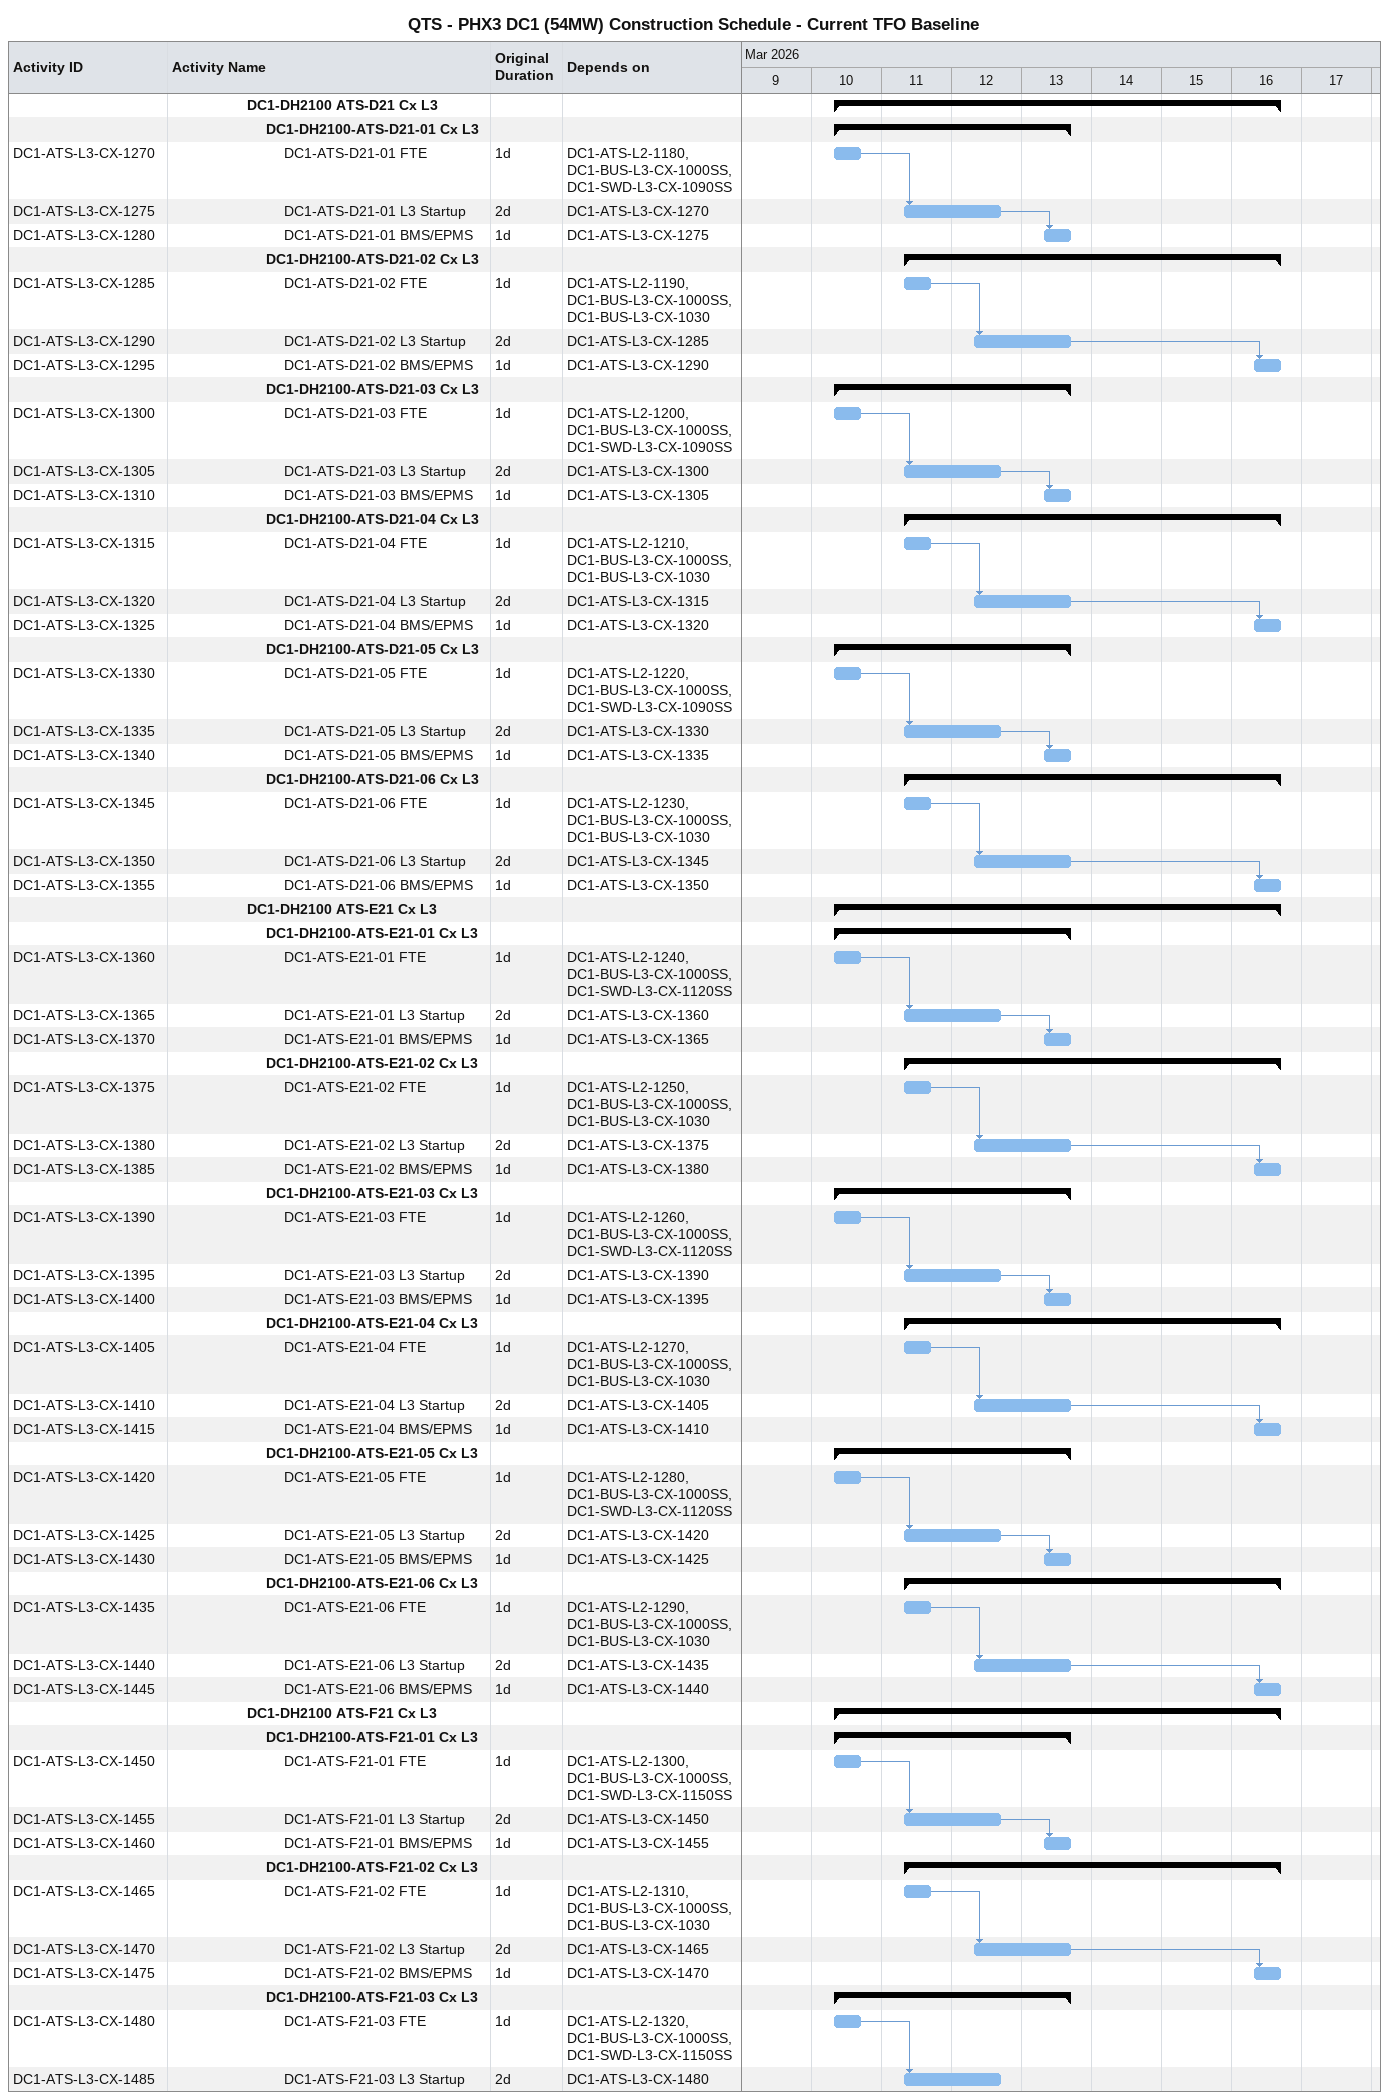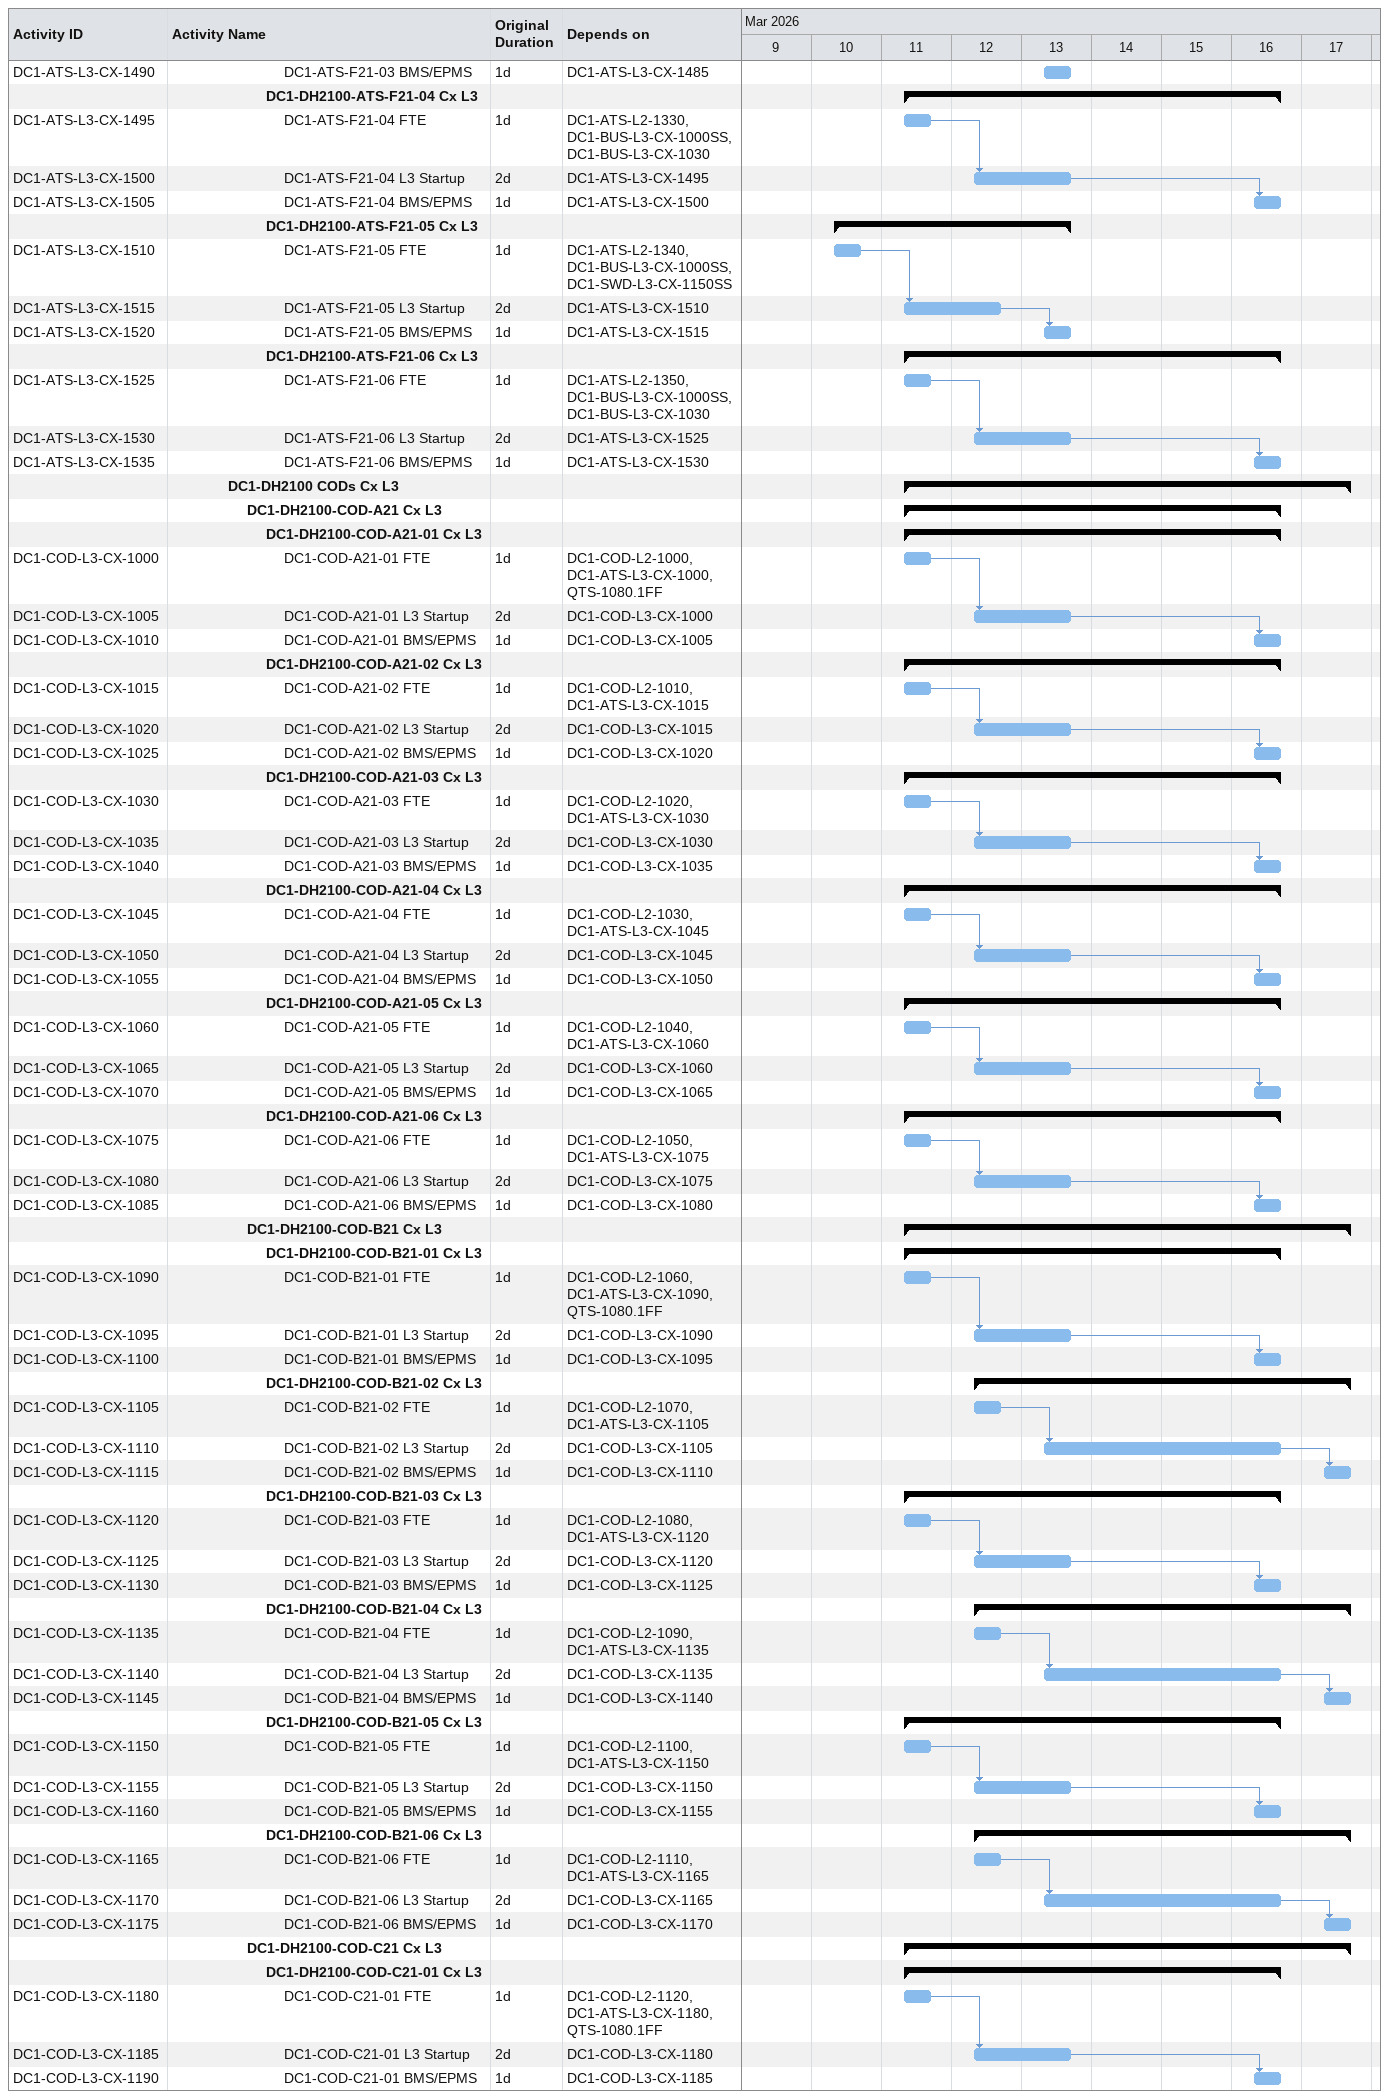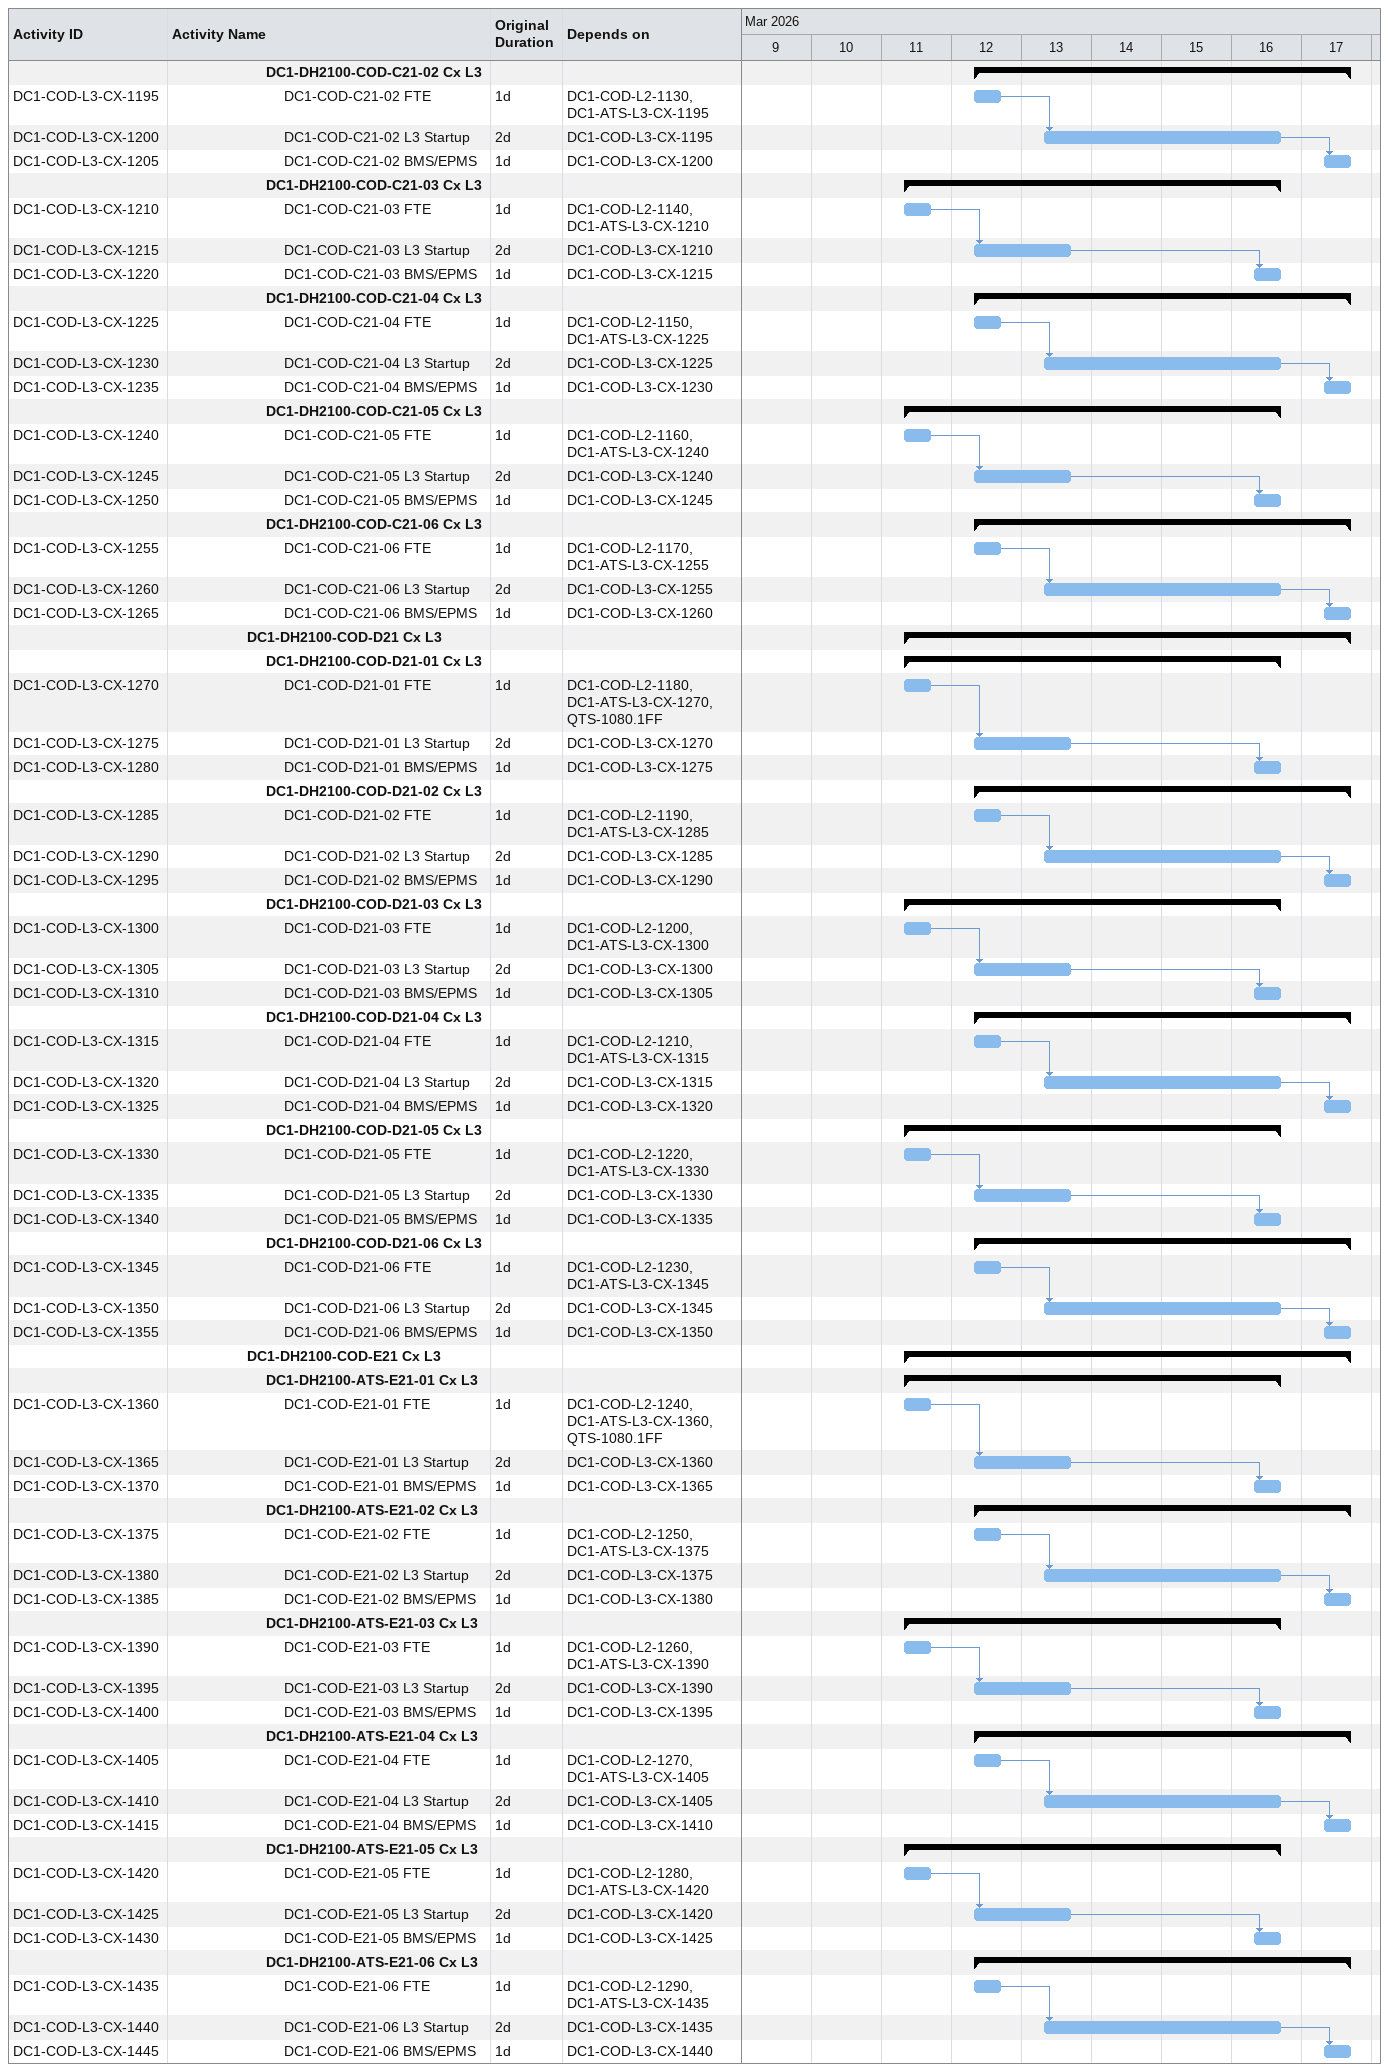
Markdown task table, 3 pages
QTS - PHX3 DC1 (54MW) Construction Schedule - Current TFO Baseline

| ID | Level | Task | Original duration | Start | Finish | Predecessors |
|---|---|---|---|---|---|---|
|  | 5 | **DC1-DH2100 ATS-D21 Cx L3** |  | 2026-03-10 | 2026-03-16 |  |
|  | 6 | **DC1-DH2100-ATS-D21-01 Cx L3** |  | 2026-03-10 | 2026-03-13 |  |
| DC1-ATS-L3-CX-1270 | 7 | DC1-ATS-D21-01 FTE | 1d | 2026-03-10 | 2026-03-10 | DC1-ATS-L2-1180, DC1-BUS-L3-CX-1000SS, DC1-SWD-L3-CX-1090SS |
| DC1-ATS-L3-CX-1275 | 7 | DC1-ATS-D21-01 L3 Startup | 2d | 2026-03-11 | 2026-03-12 | DC1-ATS-L3-CX-1270 |
| DC1-ATS-L3-CX-1280 | 7 | DC1-ATS-D21-01 BMS/EPMS | 1d | 2026-03-13 | 2026-03-13 | DC1-ATS-L3-CX-1275 |
|  | 6 | **DC1-DH2100-ATS-D21-02 Cx L3** |  | 2026-03-11 | 2026-03-16 |  |
| DC1-ATS-L3-CX-1285 | 7 | DC1-ATS-D21-02 FTE | 1d | 2026-03-11 | 2026-03-11 | DC1-ATS-L2-1190, DC1-BUS-L3-CX-1000SS, DC1-BUS-L3-CX-1030 |
| DC1-ATS-L3-CX-1290 | 7 | DC1-ATS-D21-02 L3 Startup | 2d | 2026-03-12 | 2026-03-13 | DC1-ATS-L3-CX-1285 |
| DC1-ATS-L3-CX-1295 | 7 | DC1-ATS-D21-02 BMS/EPMS | 1d | 2026-03-16 | 2026-03-16 | DC1-ATS-L3-CX-1290 |
|  | 6 | **DC1-DH2100-ATS-D21-03 Cx L3** |  | 2026-03-10 | 2026-03-13 |  |
| DC1-ATS-L3-CX-1300 | 7 | DC1-ATS-D21-03 FTE | 1d | 2026-03-10 | 2026-03-10 | DC1-ATS-L2-1200, DC1-BUS-L3-CX-1000SS, DC1-SWD-L3-CX-1090SS |
| DC1-ATS-L3-CX-1305 | 7 | DC1-ATS-D21-03 L3 Startup | 2d | 2026-03-11 | 2026-03-12 | DC1-ATS-L3-CX-1300 |
| DC1-ATS-L3-CX-1310 | 7 | DC1-ATS-D21-03 BMS/EPMS | 1d | 2026-03-13 | 2026-03-13 | DC1-ATS-L3-CX-1305 |
|  | 6 | **DC1-DH2100-ATS-D21-04 Cx L3** |  | 2026-03-11 | 2026-03-16 |  |
| DC1-ATS-L3-CX-1315 | 7 | DC1-ATS-D21-04 FTE | 1d | 2026-03-11 | 2026-03-11 | DC1-ATS-L2-1210, DC1-BUS-L3-CX-1000SS, DC1-BUS-L3-CX-1030 |
| DC1-ATS-L3-CX-1320 | 7 | DC1-ATS-D21-04 L3 Startup | 2d | 2026-03-12 | 2026-03-13 | DC1-ATS-L3-CX-1315 |
| DC1-ATS-L3-CX-1325 | 7 | DC1-ATS-D21-04 BMS/EPMS | 1d | 2026-03-16 | 2026-03-16 | DC1-ATS-L3-CX-1320 |
|  | 6 | **DC1-DH2100-ATS-D21-05 Cx L3** |  | 2026-03-10 | 2026-03-13 |  |
| DC1-ATS-L3-CX-1330 | 7 | DC1-ATS-D21-05 FTE | 1d | 2026-03-10 | 2026-03-10 | DC1-ATS-L2-1220, DC1-BUS-L3-CX-1000SS, DC1-SWD-L3-CX-1090SS |
| DC1-ATS-L3-CX-1335 | 7 | DC1-ATS-D21-05 L3 Startup | 2d | 2026-03-11 | 2026-03-12 | DC1-ATS-L3-CX-1330 |
| DC1-ATS-L3-CX-1340 | 7 | DC1-ATS-D21-05 BMS/EPMS | 1d | 2026-03-13 | 2026-03-13 | DC1-ATS-L3-CX-1335 |
|  | 6 | **DC1-DH2100-ATS-D21-06 Cx L3** |  | 2026-03-11 | 2026-03-16 |  |
| DC1-ATS-L3-CX-1345 | 7 | DC1-ATS-D21-06 FTE | 1d | 2026-03-11 | 2026-03-11 | DC1-ATS-L2-1230, DC1-BUS-L3-CX-1000SS, DC1-BUS-L3-CX-1030 |
| DC1-ATS-L3-CX-1350 | 7 | DC1-ATS-D21-06 L3 Startup | 2d | 2026-03-12 | 2026-03-13 | DC1-ATS-L3-CX-1345 |
| DC1-ATS-L3-CX-1355 | 7 | DC1-ATS-D21-06 BMS/EPMS | 1d | 2026-03-16 | 2026-03-16 | DC1-ATS-L3-CX-1350 |
|  | 5 | **DC1-DH2100 ATS-E21 Cx L3** |  | 2026-03-10 | 2026-03-16 |  |
|  | 6 | **DC1-DH2100-ATS-E21-01 Cx L3** |  | 2026-03-10 | 2026-03-13 |  |
| DC1-ATS-L3-CX-1360 | 7 | DC1-ATS-E21-01 FTE | 1d | 2026-03-10 | 2026-03-10 | DC1-ATS-L2-1240, DC1-BUS-L3-CX-1000SS, DC1-SWD-L3-CX-1120SS |
| DC1-ATS-L3-CX-1365 | 7 | DC1-ATS-E21-01 L3 Startup | 2d | 2026-03-11 | 2026-03-12 | DC1-ATS-L3-CX-1360 |
| DC1-ATS-L3-CX-1370 | 7 | DC1-ATS-E21-01 BMS/EPMS | 1d | 2026-03-13 | 2026-03-13 | DC1-ATS-L3-CX-1365 |
|  | 6 | **DC1-DH2100-ATS-E21-02 Cx L3** |  | 2026-03-11 | 2026-03-16 |  |
| DC1-ATS-L3-CX-1375 | 7 | DC1-ATS-E21-02 FTE | 1d | 2026-03-11 | 2026-03-11 | DC1-ATS-L2-1250, DC1-BUS-L3-CX-1000SS, DC1-BUS-L3-CX-1030 |
| DC1-ATS-L3-CX-1380 | 7 | DC1-ATS-E21-02 L3 Startup | 2d | 2026-03-12 | 2026-03-13 | DC1-ATS-L3-CX-1375 |
| DC1-ATS-L3-CX-1385 | 7 | DC1-ATS-E21-02 BMS/EPMS | 1d | 2026-03-16 | 2026-03-16 | DC1-ATS-L3-CX-1380 |
|  | 6 | **DC1-DH2100-ATS-E21-03 Cx L3** |  | 2026-03-10 | 2026-03-13 |  |
| DC1-ATS-L3-CX-1390 | 7 | DC1-ATS-E21-03 FTE | 1d | 2026-03-10 | 2026-03-10 | DC1-ATS-L2-1260, DC1-BUS-L3-CX-1000SS, DC1-SWD-L3-CX-1120SS |
| DC1-ATS-L3-CX-1395 | 7 | DC1-ATS-E21-03 L3 Startup | 2d | 2026-03-11 | 2026-03-12 | DC1-ATS-L3-CX-1390 |
| DC1-ATS-L3-CX-1400 | 7 | DC1-ATS-E21-03 BMS/EPMS | 1d | 2026-03-13 | 2026-03-13 | DC1-ATS-L3-CX-1395 |
|  | 6 | **DC1-DH2100-ATS-E21-04 Cx L3** |  | 2026-03-11 | 2026-03-16 |  |
| DC1-ATS-L3-CX-1405 | 7 | DC1-ATS-E21-04 FTE | 1d | 2026-03-11 | 2026-03-11 | DC1-ATS-L2-1270, DC1-BUS-L3-CX-1000SS, DC1-BUS-L3-CX-1030 |
| DC1-ATS-L3-CX-1410 | 7 | DC1-ATS-E21-04 L3 Startup | 2d | 2026-03-12 | 2026-03-13 | DC1-ATS-L3-CX-1405 |
| DC1-ATS-L3-CX-1415 | 7 | DC1-ATS-E21-04 BMS/EPMS | 1d | 2026-03-16 | 2026-03-16 | DC1-ATS-L3-CX-1410 |
|  | 6 | **DC1-DH2100-ATS-E21-05 Cx L3** |  | 2026-03-10 | 2026-03-13 |  |
| DC1-ATS-L3-CX-1420 | 7 | DC1-ATS-E21-05 FTE | 1d | 2026-03-10 | 2026-03-10 | DC1-ATS-L2-1280, DC1-BUS-L3-CX-1000SS, DC1-SWD-L3-CX-1120SS |
| DC1-ATS-L3-CX-1425 | 7 | DC1-ATS-E21-05 L3 Startup | 2d | 2026-03-11 | 2026-03-12 | DC1-ATS-L3-CX-1420 |
| DC1-ATS-L3-CX-1430 | 7 | DC1-ATS-E21-05 BMS/EPMS | 1d | 2026-03-13 | 2026-03-13 | DC1-ATS-L3-CX-1425 |
|  | 6 | **DC1-DH2100-ATS-E21-06 Cx L3** |  | 2026-03-11 | 2026-03-16 |  |
| DC1-ATS-L3-CX-1435 | 7 | DC1-ATS-E21-06 FTE | 1d | 2026-03-11 | 2026-03-11 | DC1-ATS-L2-1290, DC1-BUS-L3-CX-1000SS, DC1-BUS-L3-CX-1030 |
| DC1-ATS-L3-CX-1440 | 7 | DC1-ATS-E21-06 L3 Startup | 2d | 2026-03-12 | 2026-03-13 | DC1-ATS-L3-CX-1435 |
| DC1-ATS-L3-CX-1445 | 7 | DC1-ATS-E21-06 BMS/EPMS | 1d | 2026-03-16 | 2026-03-16 | DC1-ATS-L3-CX-1440 |
|  | 5 | **DC1-DH2100 ATS-F21 Cx L3** |  | 2026-03-10 | 2026-03-16 |  |
|  | 6 | **DC1-DH2100-ATS-F21-01 Cx L3** |  | 2026-03-10 | 2026-03-13 |  |
| DC1-ATS-L3-CX-1450 | 7 | DC1-ATS-F21-01 FTE | 1d | 2026-03-10 | 2026-03-10 | DC1-ATS-L2-1300, DC1-BUS-L3-CX-1000SS, DC1-SWD-L3-CX-1150SS |
| DC1-ATS-L3-CX-1455 | 7 | DC1-ATS-F21-01 L3 Startup | 2d | 2026-03-11 | 2026-03-12 | DC1-ATS-L3-CX-1450 |
| DC1-ATS-L3-CX-1460 | 7 | DC1-ATS-F21-01 BMS/EPMS | 1d | 2026-03-13 | 2026-03-13 | DC1-ATS-L3-CX-1455 |
|  | 6 | **DC1-DH2100-ATS-F21-02 Cx L3** |  | 2026-03-11 | 2026-03-16 |  |
| DC1-ATS-L3-CX-1465 | 7 | DC1-ATS-F21-02 FTE | 1d | 2026-03-11 | 2026-03-11 | DC1-ATS-L2-1310, DC1-BUS-L3-CX-1000SS, DC1-BUS-L3-CX-1030 |
| DC1-ATS-L3-CX-1470 | 7 | DC1-ATS-F21-02 L3 Startup | 2d | 2026-03-12 | 2026-03-13 | DC1-ATS-L3-CX-1465 |
| DC1-ATS-L3-CX-1475 | 7 | DC1-ATS-F21-02 BMS/EPMS | 1d | 2026-03-16 | 2026-03-16 | DC1-ATS-L3-CX-1470 |
|  | 6 | **DC1-DH2100-ATS-F21-03 Cx L3** |  | 2026-03-10 | 2026-03-13 |  |
| DC1-ATS-L3-CX-1480 | 7 | DC1-ATS-F21-03 FTE | 1d | 2026-03-10 | 2026-03-10 | DC1-ATS-L2-1320, DC1-BUS-L3-CX-1000SS, DC1-SWD-L3-CX-1150SS |
| DC1-ATS-L3-CX-1485 | 7 | DC1-ATS-F21-03 L3 Startup | 2d | 2026-03-11 | 2026-03-12 | DC1-ATS-L3-CX-1480 |
| DC1-ATS-L3-CX-1490 | 7 | DC1-ATS-F21-03 BMS/EPMS | 1d | 2026-03-13 | 2026-03-13 | DC1-ATS-L3-CX-1485 |
|  | 6 | **DC1-DH2100-ATS-F21-04 Cx L3** |  | 2026-03-11 | 2026-03-16 |  |
| DC1-ATS-L3-CX-1495 | 7 | DC1-ATS-F21-04 FTE | 1d | 2026-03-11 | 2026-03-11 | DC1-ATS-L2-1330, DC1-BUS-L3-CX-1000SS, DC1-BUS-L3-CX-1030 |
| DC1-ATS-L3-CX-1500 | 7 | DC1-ATS-F21-04 L3 Startup | 2d | 2026-03-12 | 2026-03-13 | DC1-ATS-L3-CX-1495 |
| DC1-ATS-L3-CX-1505 | 7 | DC1-ATS-F21-04 BMS/EPMS | 1d | 2026-03-16 | 2026-03-16 | DC1-ATS-L3-CX-1500 |
|  | 6 | **DC1-DH2100-ATS-F21-05 Cx L3** |  | 2026-03-10 | 2026-03-13 |  |
| DC1-ATS-L3-CX-1510 | 7 | DC1-ATS-F21-05 FTE | 1d | 2026-03-10 | 2026-03-10 | DC1-ATS-L2-1340, DC1-BUS-L3-CX-1000SS, DC1-SWD-L3-CX-1150SS |
| DC1-ATS-L3-CX-1515 | 7 | DC1-ATS-F21-05 L3 Startup | 2d | 2026-03-11 | 2026-03-12 | DC1-ATS-L3-CX-1510 |
| DC1-ATS-L3-CX-1520 | 7 | DC1-ATS-F21-05 BMS/EPMS | 1d | 2026-03-13 | 2026-03-13 | DC1-ATS-L3-CX-1515 |
|  | 6 | **DC1-DH2100-ATS-F21-06 Cx L3** |  | 2026-03-11 | 2026-03-16 |  |
| DC1-ATS-L3-CX-1525 | 7 | DC1-ATS-F21-06 FTE | 1d | 2026-03-11 | 2026-03-11 | DC1-ATS-L2-1350, DC1-BUS-L3-CX-1000SS, DC1-BUS-L3-CX-1030 |
| DC1-ATS-L3-CX-1530 | 7 | DC1-ATS-F21-06 L3 Startup | 2d | 2026-03-12 | 2026-03-13 | DC1-ATS-L3-CX-1525 |
| DC1-ATS-L3-CX-1535 | 7 | DC1-ATS-F21-06 BMS/EPMS | 1d | 2026-03-16 | 2026-03-16 | DC1-ATS-L3-CX-1530 |
|  | 4 | **DC1-DH2100 CODs Cx L3** |  | 2026-03-11 | 2026-03-17 |  |
|  | 5 | **DC1-DH2100-COD-A21 Cx L3** |  | 2026-03-11 | 2026-03-16 |  |
|  | 6 | **DC1-DH2100-COD-A21-01 Cx L3** |  | 2026-03-11 | 2026-03-16 |  |
| DC1-COD-L3-CX-1000 | 7 | DC1-COD-A21-01 FTE | 1d | 2026-03-11 | 2026-03-11 | DC1-COD-L2-1000, DC1-ATS-L3-CX-1000, QTS-1080.1FF |
| DC1-COD-L3-CX-1005 | 7 | DC1-COD-A21-01 L3 Startup | 2d | 2026-03-12 | 2026-03-13 | DC1-COD-L3-CX-1000 |
| DC1-COD-L3-CX-1010 | 7 | DC1-COD-A21-01 BMS/EPMS | 1d | 2026-03-16 | 2026-03-16 | DC1-COD-L3-CX-1005 |
|  | 6 | **DC1-DH2100-COD-A21-02 Cx L3** |  | 2026-03-11 | 2026-03-16 |  |
| DC1-COD-L3-CX-1015 | 7 | DC1-COD-A21-02 FTE | 1d | 2026-03-11 | 2026-03-11 | DC1-COD-L2-1010, DC1-ATS-L3-CX-1015 |
| DC1-COD-L3-CX-1020 | 7 | DC1-COD-A21-02 L3 Startup | 2d | 2026-03-12 | 2026-03-13 | DC1-COD-L3-CX-1015 |
| DC1-COD-L3-CX-1025 | 7 | DC1-COD-A21-02 BMS/EPMS | 1d | 2026-03-16 | 2026-03-16 | DC1-COD-L3-CX-1020 |
|  | 6 | **DC1-DH2100-COD-A21-03 Cx L3** |  | 2026-03-11 | 2026-03-16 |  |
| DC1-COD-L3-CX-1030 | 7 | DC1-COD-A21-03 FTE | 1d | 2026-03-11 | 2026-03-11 | DC1-COD-L2-1020, DC1-ATS-L3-CX-1030 |
| DC1-COD-L3-CX-1035 | 7 | DC1-COD-A21-03 L3 Startup | 2d | 2026-03-12 | 2026-03-13 | DC1-COD-L3-CX-1030 |
| DC1-COD-L3-CX-1040 | 7 | DC1-COD-A21-03 BMS/EPMS | 1d | 2026-03-16 | 2026-03-16 | DC1-COD-L3-CX-1035 |
|  | 6 | **DC1-DH2100-COD-A21-04 Cx L3** |  | 2026-03-11 | 2026-03-16 |  |
| DC1-COD-L3-CX-1045 | 7 | DC1-COD-A21-04 FTE | 1d | 2026-03-11 | 2026-03-11 | DC1-COD-L2-1030, DC1-ATS-L3-CX-1045 |
| DC1-COD-L3-CX-1050 | 7 | DC1-COD-A21-04 L3 Startup | 2d | 2026-03-12 | 2026-03-13 | DC1-COD-L3-CX-1045 |
| DC1-COD-L3-CX-1055 | 7 | DC1-COD-A21-04 BMS/EPMS | 1d | 2026-03-16 | 2026-03-16 | DC1-COD-L3-CX-1050 |
|  | 6 | **DC1-DH2100-COD-A21-05 Cx L3** |  | 2026-03-11 | 2026-03-16 |  |
| DC1-COD-L3-CX-1060 | 7 | DC1-COD-A21-05 FTE | 1d | 2026-03-11 | 2026-03-11 | DC1-COD-L2-1040, DC1-ATS-L3-CX-1060 |
| DC1-COD-L3-CX-1065 | 7 | DC1-COD-A21-05 L3 Startup | 2d | 2026-03-12 | 2026-03-13 | DC1-COD-L3-CX-1060 |
| DC1-COD-L3-CX-1070 | 7 | DC1-COD-A21-05 BMS/EPMS | 1d | 2026-03-16 | 2026-03-16 | DC1-COD-L3-CX-1065 |
|  | 6 | **DC1-DH2100-COD-A21-06 Cx L3** |  | 2026-03-11 | 2026-03-16 |  |
| DC1-COD-L3-CX-1075 | 7 | DC1-COD-A21-06 FTE | 1d | 2026-03-11 | 2026-03-11 | DC1-COD-L2-1050, DC1-ATS-L3-CX-1075 |
| DC1-COD-L3-CX-1080 | 7 | DC1-COD-A21-06 L3 Startup | 2d | 2026-03-12 | 2026-03-13 | DC1-COD-L3-CX-1075 |
| DC1-COD-L3-CX-1085 | 7 | DC1-COD-A21-06 BMS/EPMS | 1d | 2026-03-16 | 2026-03-16 | DC1-COD-L3-CX-1080 |
|  | 5 | **DC1-DH2100-COD-B21 Cx L3** |  | 2026-03-11 | 2026-03-17 |  |
|  | 6 | **DC1-DH2100-COD-B21-01 Cx L3** |  | 2026-03-11 | 2026-03-16 |  |
| DC1-COD-L3-CX-1090 | 7 | DC1-COD-B21-01 FTE | 1d | 2026-03-11 | 2026-03-11 | DC1-COD-L2-1060, DC1-ATS-L3-CX-1090, QTS-1080.1FF |
| DC1-COD-L3-CX-1095 | 7 | DC1-COD-B21-01 L3 Startup | 2d | 2026-03-12 | 2026-03-13 | DC1-COD-L3-CX-1090 |
| DC1-COD-L3-CX-1100 | 7 | DC1-COD-B21-01 BMS/EPMS | 1d | 2026-03-16 | 2026-03-16 | DC1-COD-L3-CX-1095 |
|  | 6 | **DC1-DH2100-COD-B21-02 Cx L3** |  | 2026-03-12 | 2026-03-17 |  |
| DC1-COD-L3-CX-1105 | 7 | DC1-COD-B21-02 FTE | 1d | 2026-03-12 | 2026-03-12 | DC1-COD-L2-1070, DC1-ATS-L3-CX-1105 |
| DC1-COD-L3-CX-1110 | 7 | DC1-COD-B21-02 L3 Startup | 2d | 2026-03-13 | 2026-03-16 | DC1-COD-L3-CX-1105 |
| DC1-COD-L3-CX-1115 | 7 | DC1-COD-B21-02 BMS/EPMS | 1d | 2026-03-17 | 2026-03-17 | DC1-COD-L3-CX-1110 |
|  | 6 | **DC1-DH2100-COD-B21-03 Cx L3** |  | 2026-03-11 | 2026-03-16 |  |
| DC1-COD-L3-CX-1120 | 7 | DC1-COD-B21-03 FTE | 1d | 2026-03-11 | 2026-03-11 | DC1-COD-L2-1080, DC1-ATS-L3-CX-1120 |
| DC1-COD-L3-CX-1125 | 7 | DC1-COD-B21-03 L3 Startup | 2d | 2026-03-12 | 2026-03-13 | DC1-COD-L3-CX-1120 |
| DC1-COD-L3-CX-1130 | 7 | DC1-COD-B21-03 BMS/EPMS | 1d | 2026-03-16 | 2026-03-16 | DC1-COD-L3-CX-1125 |
|  | 6 | **DC1-DH2100-COD-B21-04 Cx L3** |  | 2026-03-12 | 2026-03-17 |  |
| DC1-COD-L3-CX-1135 | 7 | DC1-COD-B21-04 FTE | 1d | 2026-03-12 | 2026-03-12 | DC1-COD-L2-1090, DC1-ATS-L3-CX-1135 |
| DC1-COD-L3-CX-1140 | 7 | DC1-COD-B21-04 L3 Startup | 2d | 2026-03-13 | 2026-03-16 | DC1-COD-L3-CX-1135 |
| DC1-COD-L3-CX-1145 | 7 | DC1-COD-B21-04 BMS/EPMS | 1d | 2026-03-17 | 2026-03-17 | DC1-COD-L3-CX-1140 |
|  | 6 | **DC1-DH2100-COD-B21-05 Cx L3** |  | 2026-03-11 | 2026-03-16 |  |
| DC1-COD-L3-CX-1150 | 7 | DC1-COD-B21-05 FTE | 1d | 2026-03-11 | 2026-03-11 | DC1-COD-L2-1100, DC1-ATS-L3-CX-1150 |
| DC1-COD-L3-CX-1155 | 7 | DC1-COD-B21-05 L3 Startup | 2d | 2026-03-12 | 2026-03-13 | DC1-COD-L3-CX-1150 |
| DC1-COD-L3-CX-1160 | 7 | DC1-COD-B21-05 BMS/EPMS | 1d | 2026-03-16 | 2026-03-16 | DC1-COD-L3-CX-1155 |
|  | 6 | **DC1-DH2100-COD-B21-06 Cx L3** |  | 2026-03-12 | 2026-03-17 |  |
| DC1-COD-L3-CX-1165 | 7 | DC1-COD-B21-06 FTE | 1d | 2026-03-12 | 2026-03-12 | DC1-COD-L2-1110, DC1-ATS-L3-CX-1165 |
| DC1-COD-L3-CX-1170 | 7 | DC1-COD-B21-06 L3 Startup | 2d | 2026-03-13 | 2026-03-16 | DC1-COD-L3-CX-1165 |
| DC1-COD-L3-CX-1175 | 7 | DC1-COD-B21-06 BMS/EPMS | 1d | 2026-03-17 | 2026-03-17 | DC1-COD-L3-CX-1170 |
|  | 5 | **DC1-DH2100-COD-C21 Cx L3** |  | 2026-03-11 | 2026-03-17 |  |
|  | 6 | **DC1-DH2100-COD-C21-01 Cx L3** |  | 2026-03-11 | 2026-03-16 |  |
| DC1-COD-L3-CX-1180 | 7 | DC1-COD-C21-01 FTE | 1d | 2026-03-11 | 2026-03-11 | DC1-COD-L2-1120, DC1-ATS-L3-CX-1180, QTS-1080.1FF |
| DC1-COD-L3-CX-1185 | 7 | DC1-COD-C21-01 L3 Startup | 2d | 2026-03-12 | 2026-03-13 | DC1-COD-L3-CX-1180 |
| DC1-COD-L3-CX-1190 | 7 | DC1-COD-C21-01 BMS/EPMS | 1d | 2026-03-16 | 2026-03-16 | DC1-COD-L3-CX-1185 |
|  | 6 | **DC1-DH2100-COD-C21-02 Cx L3** |  | 2026-03-12 | 2026-03-17 |  |
| DC1-COD-L3-CX-1195 | 7 | DC1-COD-C21-02 FTE | 1d | 2026-03-12 | 2026-03-12 | DC1-COD-L2-1130, DC1-ATS-L3-CX-1195 |
| DC1-COD-L3-CX-1200 | 7 | DC1-COD-C21-02 L3 Startup | 2d | 2026-03-13 | 2026-03-16 | DC1-COD-L3-CX-1195 |
| DC1-COD-L3-CX-1205 | 7 | DC1-COD-C21-02 BMS/EPMS | 1d | 2026-03-17 | 2026-03-17 | DC1-COD-L3-CX-1200 |
|  | 6 | **DC1-DH2100-COD-C21-03 Cx L3** |  | 2026-03-11 | 2026-03-16 |  |
| DC1-COD-L3-CX-1210 | 7 | DC1-COD-C21-03 FTE | 1d | 2026-03-11 | 2026-03-11 | DC1-COD-L2-1140, DC1-ATS-L3-CX-1210 |
| DC1-COD-L3-CX-1215 | 7 | DC1-COD-C21-03 L3 Startup | 2d | 2026-03-12 | 2026-03-13 | DC1-COD-L3-CX-1210 |
| DC1-COD-L3-CX-1220 | 7 | DC1-COD-C21-03 BMS/EPMS | 1d | 2026-03-16 | 2026-03-16 | DC1-COD-L3-CX-1215 |
|  | 6 | **DC1-DH2100-COD-C21-04 Cx L3** |  | 2026-03-12 | 2026-03-17 |  |
| DC1-COD-L3-CX-1225 | 7 | DC1-COD-C21-04 FTE | 1d | 2026-03-12 | 2026-03-12 | DC1-COD-L2-1150, DC1-ATS-L3-CX-1225 |
| DC1-COD-L3-CX-1230 | 7 | DC1-COD-C21-04 L3 Startup | 2d | 2026-03-13 | 2026-03-16 | DC1-COD-L3-CX-1225 |
| DC1-COD-L3-CX-1235 | 7 | DC1-COD-C21-04 BMS/EPMS | 1d | 2026-03-17 | 2026-03-17 | DC1-COD-L3-CX-1230 |
|  | 6 | **DC1-DH2100-COD-C21-05 Cx L3** |  | 2026-03-11 | 2026-03-16 |  |
| DC1-COD-L3-CX-1240 | 7 | DC1-COD-C21-05 FTE | 1d | 2026-03-11 | 2026-03-11 | DC1-COD-L2-1160, DC1-ATS-L3-CX-1240 |
| DC1-COD-L3-CX-1245 | 7 | DC1-COD-C21-05 L3 Startup | 2d | 2026-03-12 | 2026-03-13 | DC1-COD-L3-CX-1240 |
| DC1-COD-L3-CX-1250 | 7 | DC1-COD-C21-05 BMS/EPMS | 1d | 2026-03-16 | 2026-03-16 | DC1-COD-L3-CX-1245 |
|  | 6 | **DC1-DH2100-COD-C21-06 Cx L3** |  | 2026-03-12 | 2026-03-17 |  |
| DC1-COD-L3-CX-1255 | 7 | DC1-COD-C21-06 FTE | 1d | 2026-03-12 | 2026-03-12 | DC1-COD-L2-1170, DC1-ATS-L3-CX-1255 |
| DC1-COD-L3-CX-1260 | 7 | DC1-COD-C21-06 L3 Startup | 2d | 2026-03-13 | 2026-03-16 | DC1-COD-L3-CX-1255 |
| DC1-COD-L3-CX-1265 | 7 | DC1-COD-C21-06 BMS/EPMS | 1d | 2026-03-17 | 2026-03-17 | DC1-COD-L3-CX-1260 |
|  | 5 | **DC1-DH2100-COD-D21 Cx L3** |  | 2026-03-11 | 2026-03-17 |  |
|  | 6 | **DC1-DH2100-COD-D21-01 Cx L3** |  | 2026-03-11 | 2026-03-16 |  |
| DC1-COD-L3-CX-1270 | 7 | DC1-COD-D21-01 FTE | 1d | 2026-03-11 | 2026-03-11 | DC1-COD-L2-1180, DC1-ATS-L3-CX-1270, QTS-1080.1FF |
| DC1-COD-L3-CX-1275 | 7 | DC1-COD-D21-01 L3 Startup | 2d | 2026-03-12 | 2026-03-13 | DC1-COD-L3-CX-1270 |
| DC1-COD-L3-CX-1280 | 7 | DC1-COD-D21-01 BMS/EPMS | 1d | 2026-03-16 | 2026-03-16 | DC1-COD-L3-CX-1275 |
|  | 6 | **DC1-DH2100-COD-D21-02 Cx L3** |  | 2026-03-12 | 2026-03-17 |  |
| DC1-COD-L3-CX-1285 | 7 | DC1-COD-D21-02 FTE | 1d | 2026-03-12 | 2026-03-12 | DC1-COD-L2-1190, DC1-ATS-L3-CX-1285 |
| DC1-COD-L3-CX-1290 | 7 | DC1-COD-D21-02 L3 Startup | 2d | 2026-03-13 | 2026-03-16 | DC1-COD-L3-CX-1285 |
| DC1-COD-L3-CX-1295 | 7 | DC1-COD-D21-02 BMS/EPMS | 1d | 2026-03-17 | 2026-03-17 | DC1-COD-L3-CX-1290 |
|  | 6 | **DC1-DH2100-COD-D21-03 Cx L3** |  | 2026-03-11 | 2026-03-16 |  |
| DC1-COD-L3-CX-1300 | 7 | DC1-COD-D21-03 FTE | 1d | 2026-03-11 | 2026-03-11 | DC1-COD-L2-1200, DC1-ATS-L3-CX-1300 |
| DC1-COD-L3-CX-1305 | 7 | DC1-COD-D21-03 L3 Startup | 2d | 2026-03-12 | 2026-03-13 | DC1-COD-L3-CX-1300 |
| DC1-COD-L3-CX-1310 | 7 | DC1-COD-D21-03 BMS/EPMS | 1d | 2026-03-16 | 2026-03-16 | DC1-COD-L3-CX-1305 |
|  | 6 | **DC1-DH2100-COD-D21-04 Cx L3** |  | 2026-03-12 | 2026-03-17 |  |
| DC1-COD-L3-CX-1315 | 7 | DC1-COD-D21-04 FTE | 1d | 2026-03-12 | 2026-03-12 | DC1-COD-L2-1210, DC1-ATS-L3-CX-1315 |
| DC1-COD-L3-CX-1320 | 7 | DC1-COD-D21-04 L3 Startup | 2d | 2026-03-13 | 2026-03-16 | DC1-COD-L3-CX-1315 |
| DC1-COD-L3-CX-1325 | 7 | DC1-COD-D21-04 BMS/EPMS | 1d | 2026-03-17 | 2026-03-17 | DC1-COD-L3-CX-1320 |
|  | 6 | **DC1-DH2100-COD-D21-05 Cx L3** |  | 2026-03-11 | 2026-03-16 |  |
| DC1-COD-L3-CX-1330 | 7 | DC1-COD-D21-05 FTE | 1d | 2026-03-11 | 2026-03-11 | DC1-COD-L2-1220, DC1-ATS-L3-CX-1330 |
| DC1-COD-L3-CX-1335 | 7 | DC1-COD-D21-05 L3 Startup | 2d | 2026-03-12 | 2026-03-13 | DC1-COD-L3-CX-1330 |
| DC1-COD-L3-CX-1340 | 7 | DC1-COD-D21-05 BMS/EPMS | 1d | 2026-03-16 | 2026-03-16 | DC1-COD-L3-CX-1335 |
|  | 6 | **DC1-DH2100-COD-D21-06 Cx L3** |  | 2026-03-12 | 2026-03-17 |  |
| DC1-COD-L3-CX-1345 | 7 | DC1-COD-D21-06 FTE | 1d | 2026-03-12 | 2026-03-12 | DC1-COD-L2-1230, DC1-ATS-L3-CX-1345 |
| DC1-COD-L3-CX-1350 | 7 | DC1-COD-D21-06 L3 Startup | 2d | 2026-03-13 | 2026-03-16 | DC1-COD-L3-CX-1345 |
| DC1-COD-L3-CX-1355 | 7 | DC1-COD-D21-06 BMS/EPMS | 1d | 2026-03-17 | 2026-03-17 | DC1-COD-L3-CX-1350 |
|  | 5 | **DC1-DH2100-COD-E21 Cx L3** |  | 2026-03-11 | 2026-03-17 |  |
|  | 6 | **DC1-DH2100-ATS-E21-01 Cx L3** |  | 2026-03-11 | 2026-03-16 |  |
| DC1-COD-L3-CX-1360 | 7 | DC1-COD-E21-01 FTE | 1d | 2026-03-11 | 2026-03-11 | DC1-COD-L2-1240, DC1-ATS-L3-CX-1360, QTS-1080.1FF |
| DC1-COD-L3-CX-1365 | 7 | DC1-COD-E21-01 L3 Startup | 2d | 2026-03-12 | 2026-03-13 | DC1-COD-L3-CX-1360 |
| DC1-COD-L3-CX-1370 | 7 | DC1-COD-E21-01 BMS/EPMS | 1d | 2026-03-16 | 2026-03-16 | DC1-COD-L3-CX-1365 |
|  | 6 | **DC1-DH2100-ATS-E21-02 Cx L3** |  | 2026-03-12 | 2026-03-17 |  |
| DC1-COD-L3-CX-1375 | 7 | DC1-COD-E21-02 FTE | 1d | 2026-03-12 | 2026-03-12 | DC1-COD-L2-1250, DC1-ATS-L3-CX-1375 |
| DC1-COD-L3-CX-1380 | 7 | DC1-COD-E21-02 L3 Startup | 2d | 2026-03-13 | 2026-03-16 | DC1-COD-L3-CX-1375 |
| DC1-COD-L3-CX-1385 | 7 | DC1-COD-E21-02 BMS/EPMS | 1d | 2026-03-17 | 2026-03-17 | DC1-COD-L3-CX-1380 |
|  | 6 | **DC1-DH2100-ATS-E21-03 Cx L3** |  | 2026-03-11 | 2026-03-16 |  |
| DC1-COD-L3-CX-1390 | 7 | DC1-COD-E21-03 FTE | 1d | 2026-03-11 | 2026-03-11 | DC1-COD-L2-1260, DC1-ATS-L3-CX-1390 |
| DC1-COD-L3-CX-1395 | 7 | DC1-COD-E21-03 L3 Startup | 2d | 2026-03-12 | 2026-03-13 | DC1-COD-L3-CX-1390 |
| DC1-COD-L3-CX-1400 | 7 | DC1-COD-E21-03 BMS/EPMS | 1d | 2026-03-16 | 2026-03-16 | DC1-COD-L3-CX-1395 |
|  | 6 | **DC1-DH2100-ATS-E21-04 Cx L3** |  | 2026-03-12 | 2026-03-17 |  |
| DC1-COD-L3-CX-1405 | 7 | DC1-COD-E21-04 FTE | 1d | 2026-03-12 | 2026-03-12 | DC1-COD-L2-1270, DC1-ATS-L3-CX-1405 |
| DC1-COD-L3-CX-1410 | 7 | DC1-COD-E21-04 L3 Startup | 2d | 2026-03-13 | 2026-03-16 | DC1-COD-L3-CX-1405 |
| DC1-COD-L3-CX-1415 | 7 | DC1-COD-E21-04 BMS/EPMS | 1d | 2026-03-17 | 2026-03-17 | DC1-COD-L3-CX-1410 |
|  | 6 | **DC1-DH2100-ATS-E21-05 Cx L3** |  | 2026-03-11 | 2026-03-16 |  |
| DC1-COD-L3-CX-1420 | 7 | DC1-COD-E21-05 FTE | 1d | 2026-03-11 | 2026-03-11 | DC1-COD-L2-1280, DC1-ATS-L3-CX-1420 |
| DC1-COD-L3-CX-1425 | 7 | DC1-COD-E21-05 L3 Startup | 2d | 2026-03-12 | 2026-03-13 | DC1-COD-L3-CX-1420 |
| DC1-COD-L3-CX-1430 | 7 | DC1-COD-E21-05 BMS/EPMS | 1d | 2026-03-16 | 2026-03-16 | DC1-COD-L3-CX-1425 |
|  | 6 | **DC1-DH2100-ATS-E21-06 Cx L3** |  | 2026-03-12 | 2026-03-17 |  |
| DC1-COD-L3-CX-1435 | 7 | DC1-COD-E21-06 FTE | 1d | 2026-03-12 | 2026-03-12 | DC1-COD-L2-1290, DC1-ATS-L3-CX-1435 |
| DC1-COD-L3-CX-1440 | 7 | DC1-COD-E21-06 L3 Startup | 2d | 2026-03-13 | 2026-03-16 | DC1-COD-L3-CX-1435 |
| DC1-COD-L3-CX-1445 | 7 | DC1-COD-E21-06 BMS/EPMS | 1d | 2026-03-17 | 2026-03-17 | DC1-COD-L3-CX-1440 |
